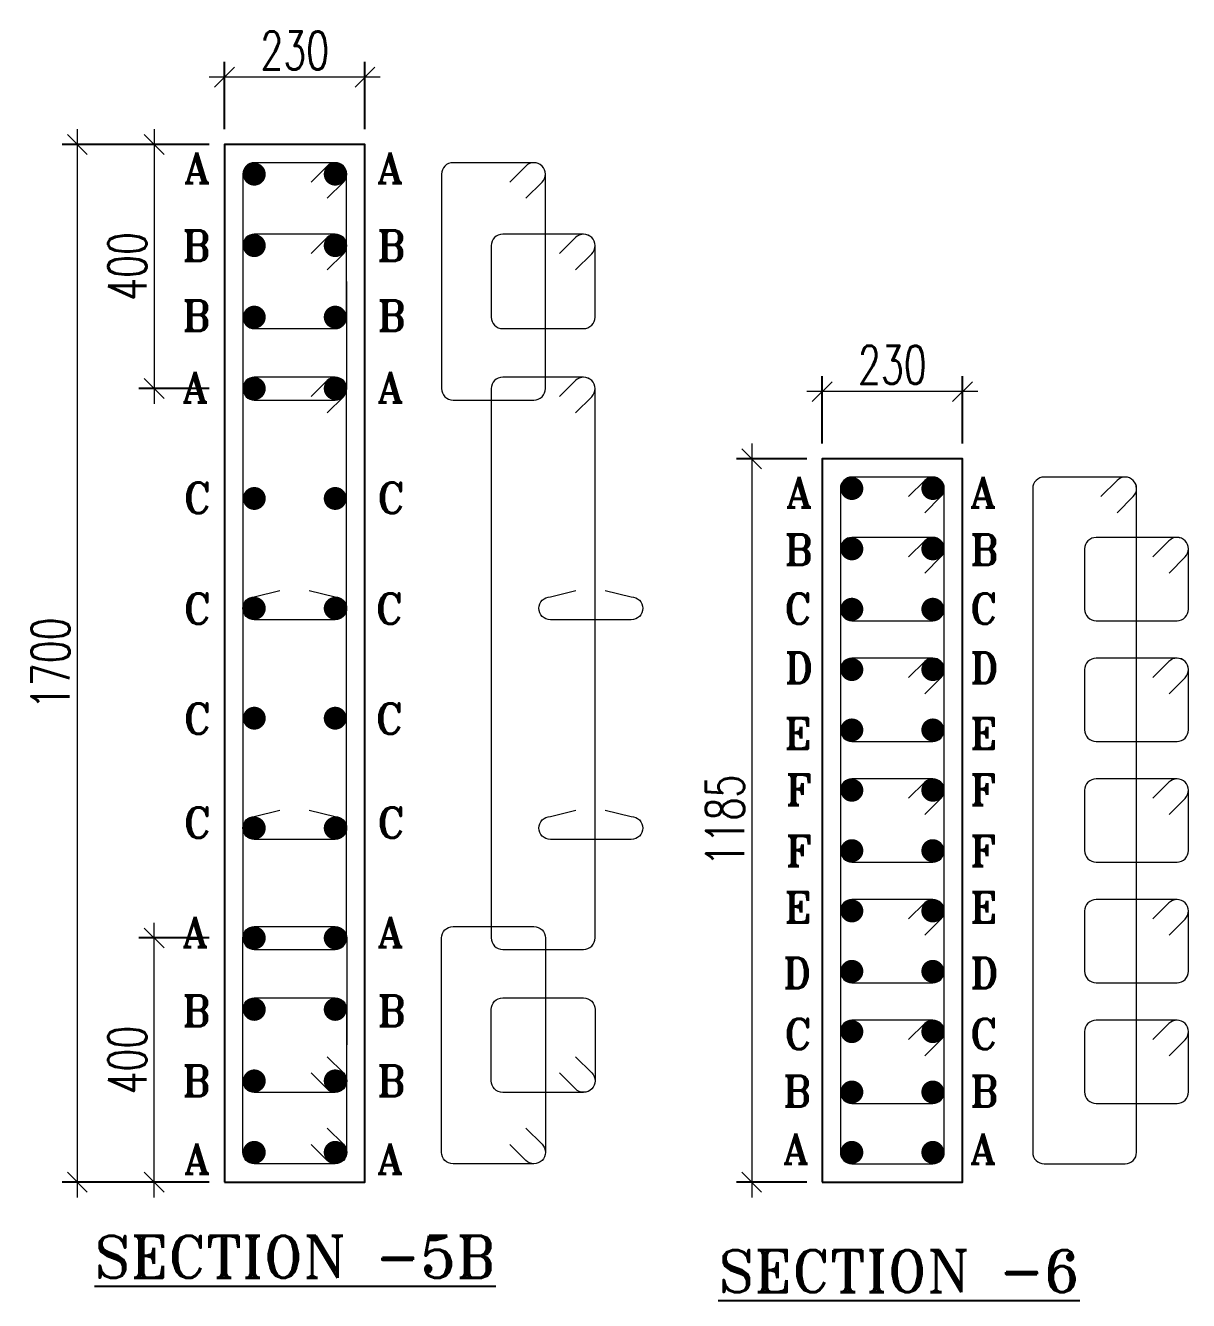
# Model space of a CAD drawing. Header units: millimetres. Extents: x 1123469 to 1883119, y -126924 to 196924.
# Drawn here: x 1594836 to 1602453, y -92072 to -83717 of the extents above; entities that cross this region are included whole.
import ezdxf

# ---------------------------------------------------------------- set-up
doc = ezdxf.new("R2010")
doc.units = ezdxf.units.MM
doc.header["$LTSCALE"] = 500
doc.header["$MEASUREMENT"] = 0
doc.header["$PDMODE"] = 34
doc.layers.get('Defpoints').update_dxf_attribs({"lineweight": 0})
doc.layers.add('DIAMENTION', color=1, linetype='Continuous', lineweight=0)
doc.layers.add('STEEL', color=7, linetype='Continuous', lineweight=20)
for name, color, linetype in [('Reinf', 4, 'Continuous'), ('S-TEXT', 3, 'Continuous'), ('TOWER AREA COLUMN.', 6, 'Continuous')]:
    doc.layers.add(name, color=color, linetype=linetype)
doc.styles.add('2MM', font='romans.shx', dxfattribs={"width": 0.7})
doc.styles.add('ROMANT', font='romant__.ttf', dxfattribs={"width": 0.9, "height": 600})
doc.dimstyles.new('SHUIB', dxfattribs={"dimtxt": 200, "dimasz": 180, "dimexe": 100, "dimexo": 250, "dimgap": 50, "dimtad": 2, "dimdec": 0, "dimzin": 1, "dimdsep": 46, "dimtxsty": '2MM', "dimblk": 'OBLIQUE', "dimcen": 0, "dimdle": 100, "dimclrd": 1, "dimclre": 1, "dimclrt": 3, "dimadec": 0, "dimazin": 0, "dimtfac": 1, "dimtdec": 0, "dimtix": 1, "dimtmove": 2, "dimatfit": 3, "dimfxl": 1, "dimtolj": 1, "dimlwd": -1, "dimarcsym": 0})

# ---------------------------------------------------------------- blocks, each defined once
blk = doc.blocks.new('_Oblique')
at = {"color": 0, "linetype": 'ByBlock', "lineweight": -2}
blk.add_line((-0.5, -0.5), (0.5, 0.5), dxfattribs=at)
blk = doc.blocks.new('*D290')
at = {"layer": 'Defpoints', "color": 0, "ltscale": 100, "transparency": 16777216}
for p in [(1600053.1, -86116.1), (1600053.1, -86556.4), (1600973.1, -86556.4)]:
    blk.add_point(p, dxfattribs=at)
at = {"layer": 'DIAMENTION', "color": 1, "lineweight": -2, "ltscale": 100, "transparency": 16777216}
for p, q in [((1600053.1, -86456.4), (1600053.1, -86016.1)), ((1600973.1, -86456.4), (1600973.1, -86016.1))]:
    blk.add_line(p, q, dxfattribs=at)
at = {"layer": 'DIAMENTION', "color": 1, "ltscale": 100, "transparency": 16777216}
blk.add_line((1601073.1, -86116.1), (1599953.1, -86116.1), dxfattribs=at)
at = {"layer": 'DIAMENTION', "color": 1, "ltscale": 100, "transparency": 16777216, "xscale": 130, "yscale": 130, "zscale": 130, "rotation": 180}
blk.add_blockref('_Oblique', (1600053.1, -86116.1), dxfattribs=at)
at = {"layer": 'DIAMENTION', "color": 1, "ltscale": 100, "transparency": 16777216, "xscale": 130, "yscale": 130, "zscale": 130}
blk.add_blockref('_Oblique', (1600973.1, -86116.1), dxfattribs=at)
at = {"layer": 'DIAMENTION', "color": 3, "ltscale": 100, "transparency": 16777216, "insert": (1600513.1, -85941.1), "char_height": 250, "attachment_point": 5, "style": '2MM'}
blk.add_mtext('\\A1;230', dxfattribs=at)
blk = doc.blocks.new('*D291')
at = {"layer": 'Defpoints', "color": 0, "ltscale": 100, "transparency": 16777216}
for p in [(1600053.1, -86556.4), (1599591.9, -91296.4), (1600053.1, -91296.4)]:
    blk.add_point(p, dxfattribs=at)
at = {"layer": 'DIAMENTION', "color": 1, "ltscale": 100, "transparency": 16777216}
blk.add_line((1599591.9, -86456.4), (1599591.9, -91396.4), dxfattribs=at)
at = {"layer": 'DIAMENTION', "color": 1, "lineweight": -2, "ltscale": 100, "transparency": 16777216}
for p, q in [((1599953.1, -86556.4), (1599491.9, -86556.4)), ((1599953.1, -91296.4), (1599491.9, -91296.4))]:
    blk.add_line(p, q, dxfattribs=at)
at = {"layer": 'DIAMENTION', "color": 1, "ltscale": 100, "transparency": 16777216, "xscale": 130, "yscale": 130, "zscale": 130}
for p, rotation in [((1599591.9, -86556.4), 90), ((1599591.9, -91296.4), 270)]:
    blk.add_blockref('_Oblique', p, dxfattribs=dict(at, rotation=rotation))
at = {"layer": 'DIAMENTION', "color": 3, "ltscale": 100, "transparency": 16777216, "insert": (1599416.9, -88926.4), "char_height": 250, "attachment_point": 5, "rotation": 90, "style": '2MM'}
blk.add_mtext('\\A1;1185', dxfattribs=at)
blk = doc.blocks.new('*D760')
at = {"layer": 'Defpoints', "color": 0, "ltscale": 100, "transparency": 16777216}
for p in [(1596139.2, -84056.1), (1596139.2, -84496.4), (1597059.2, -84496.4)]:
    blk.add_point(p, dxfattribs=at)
at = {"layer": 'DIAMENTION', "color": 1, "lineweight": -2, "ltscale": 100, "transparency": 16777216}
for p, q in [((1596139.2, -84396.4), (1596139.2, -83956.1)), ((1597059.2, -84396.4), (1597059.2, -83956.1))]:
    blk.add_line(p, q, dxfattribs=at)
at = {"layer": 'DIAMENTION', "color": 1, "ltscale": 100, "transparency": 16777216}
blk.add_line((1597159.2, -84056.1), (1596039.2, -84056.1), dxfattribs=at)
at = {"layer": 'DIAMENTION', "color": 1, "ltscale": 100, "transparency": 16777216, "xscale": 130, "yscale": 130, "zscale": 130, "rotation": 180}
blk.add_blockref('_Oblique', (1596139.2, -84056.1), dxfattribs=at)
at = {"layer": 'DIAMENTION', "color": 1, "ltscale": 100, "transparency": 16777216, "xscale": 130, "yscale": 130, "zscale": 130}
blk.add_blockref('_Oblique', (1597059.2, -84056.1), dxfattribs=at)
at = {"layer": 'DIAMENTION', "color": 3, "ltscale": 100, "transparency": 16777216, "insert": (1596599.2, -83881.1), "char_height": 250, "attachment_point": 5, "style": '2MM'}
blk.add_mtext('\\A1;230', dxfattribs=at)
blk = doc.blocks.new('*D761')
at = {"layer": 'Defpoints', "color": 0, "ltscale": 100, "transparency": 16777216}
for p in [(1596139.2, -84496.4), (1595174.9, -91296.4), (1596139.2, -91296.4)]:
    blk.add_point(p, dxfattribs=at)
at = {"layer": 'DIAMENTION', "color": 1, "ltscale": 100, "transparency": 16777216}
blk.add_line((1595174.9, -84396.4), (1595174.9, -91396.4), dxfattribs=at)
at = {"layer": 'DIAMENTION', "color": 1, "lineweight": -2, "ltscale": 100, "transparency": 16777216}
for p, q in [((1596039.2, -84496.4), (1595074.9, -84496.4)), ((1596039.2, -91296.4), (1595074.9, -91296.4))]:
    blk.add_line(p, q, dxfattribs=at)
at = {"layer": 'DIAMENTION', "color": 1, "ltscale": 100, "transparency": 16777216, "xscale": 130, "yscale": 130, "zscale": 130}
for p, rotation in [((1595174.9, -84496.4), 90), ((1595174.9, -91296.4), 270)]:
    blk.add_blockref('_Oblique', p, dxfattribs=dict(at, rotation=rotation))
at = {"layer": 'DIAMENTION', "color": 3, "ltscale": 100, "transparency": 16777216, "insert": (1594999.9, -87896.4), "char_height": 250, "attachment_point": 5, "rotation": 90, "style": '2MM'}
blk.add_mtext('\\A1;1700', dxfattribs=at)
blk = doc.blocks.new('*D759')
at = {"layer": 'Defpoints', "color": 0, "ltscale": 100, "transparency": 16777216}
for p in [(1596139.2, -84496.4), (1595678, -86096.4), (1596139.2, -86096.4)]:
    blk.add_point(p, dxfattribs=at)
at = {"layer": 'DIAMENTION', "color": 1, "ltscale": 100, "transparency": 16777216}
blk.add_line((1595678, -84396.4), (1595678, -86196.4), dxfattribs=at)
at = {"layer": 'DIAMENTION', "color": 1, "lineweight": -2, "ltscale": 100, "transparency": 16777216}
for p, q in [((1596039.2, -84496.4), (1595578, -84496.4)), ((1596039.2, -86096.4), (1595578, -86096.4))]:
    blk.add_line(p, q, dxfattribs=at)
at = {"layer": 'DIAMENTION', "color": 1, "ltscale": 100, "transparency": 16777216, "xscale": 130, "yscale": 130, "zscale": 130}
for p, rotation in [((1595678, -84496.4), 90), ((1595678, -86096.4), 270)]:
    blk.add_blockref('_Oblique', p, dxfattribs=dict(at, rotation=rotation))
at = {"layer": 'DIAMENTION', "color": 3, "ltscale": 100, "transparency": 16777216, "insert": (1595503, -85296.4), "char_height": 250, "attachment_point": 5, "rotation": 90, "style": '2MM'}
blk.add_mtext('\\A1;400', dxfattribs=at)
blk = doc.blocks.new('*D808')
at = {"layer": 'Defpoints', "color": 0, "ltscale": 100, "transparency": 16777216}
for p in [(1595678, -89696.4), (1596139.2, -89696.4), (1596139.2, -91296.4)]:
    blk.add_point(p, dxfattribs=at)
at = {"layer": 'DIAMENTION', "color": 1, "ltscale": 100, "transparency": 16777216}
blk.add_line((1595678, -91396.4), (1595678, -89596.4), dxfattribs=at)
at = {"layer": 'DIAMENTION', "color": 1, "lineweight": -2, "ltscale": 100, "transparency": 16777216}
for p, q in [((1596039.2, -89696.4), (1595578, -89696.4)), ((1596039.2, -91296.4), (1595578, -91296.4))]:
    blk.add_line(p, q, dxfattribs=at)
at = {"layer": 'DIAMENTION', "color": 1, "ltscale": 100, "transparency": 16777216, "xscale": 130, "yscale": 130, "zscale": 130}
for p, rotation in [((1595678, -89696.4), 90), ((1595678, -91296.4), 270)]:
    blk.add_blockref('_Oblique', p, dxfattribs=dict(at, rotation=rotation))
at = {"layer": 'DIAMENTION', "color": 3, "ltscale": 100, "transparency": 16777216, "insert": (1595503, -90496.4), "char_height": 250, "attachment_point": 5, "rotation": 90, "style": '2MM'}
blk.add_mtext('\\A1;400', dxfattribs=at)

msp = doc.modelspace()

# ---------------------------------------------------------------- linework, layer by layer
at = {"layer": 'Reinf', "color": 4, "linetype": 'ByBlock', "const_width": 75}
for points in [[(1596334.2, -84728.9, -1), (1596334.2, -84653.9, -1)], [(1596864.2, -84728.9, 1), (1596864.2, -84653.9, 1)], [(1596334.2, -85197.2, -1), (1596334.2, -85122.2, -1)], [(1596864.2, -85197.2, 1), (1596864.2, -85122.2, 1)], [(1596334.2, -85665.6, -1), (1596334.2, -85590.6, -1)], [(1596864.2, -85665.6, 1), (1596864.2, -85590.6, 1)], [(1596334.2, -86133.9, -1), (1596334.2, -86058.9, -1)], [(1596864.2, -86133.9, 1), (1596864.2, -86058.9, 1)], [(1600248.1, -86788.9, -1), (1600248.1, -86713.9, -1)], [(1600778.1, -86788.9, 1), (1600778.1, -86713.9, 1)], [(1596334.2, -86853.9, -1), (1596334.2, -86778.9, -1)], [(1596864.2, -86853.9, 1), (1596864.2, -86778.9, 1)], [(1600248.1, -87184.4, -1), (1600248.1, -87109.4, -1)], [(1600778.1, -87184.4, 1), (1600778.1, -87109.4, 1)], [(1596334.2, -87573.9, -1), (1596334.2, -87498.9, -1)], [(1596864.2, -87573.9, 1), (1596864.2, -87498.9, 1)], [(1600248.1, -87579.8, -1), (1600248.1, -87504.8, -1)], [(1600778.1, -87579.8, 1), (1600778.1, -87504.8, 1)], [(1600248.1, -87975.3, -1), (1600248.1, -87900.3, -1)], [(1600778.1, -87975.3, 1), (1600778.1, -87900.3, 1)], [(1596334.2, -88293.9, -1), (1596334.2, -88218.9, -1)], [(1596864.2, -88293.9, 1), (1596864.2, -88218.9, 1)], [(1600248.1, -88370.7, -1), (1600248.1, -88295.7, -1)], [(1600778.1, -88370.7, 1), (1600778.1, -88295.7, 1)], [(1600248.1, -88766.2, -1), (1600248.1, -88691.2, -1)], [(1600778.1, -88766.2, 1), (1600778.1, -88691.2, 1)], [(1596334.2, -89013.9, -1), (1596334.2, -88938.9, -1)], [(1596864.2, -89013.9, 1), (1596864.2, -88938.9, 1)], [(1600248.1, -89161.6, -1), (1600248.1, -89086.6, -1)], [(1600778.1, -89161.6, 1), (1600778.1, -89086.6, 1)], [(1600248.1, -89557.1, -1), (1600248.1, -89482.1, -1)], [(1600778.1, -89557.1, 1), (1600778.1, -89482.1, 1)], [(1596334.2, -89658.9, 1), (1596334.2, -89733.9, 1)], [(1596864.2, -89658.9, -1), (1596864.2, -89733.9, -1)], [(1600248.1, -89952.5, -1), (1600248.1, -89877.5, -1)], [(1600778.1, -89952.5, 1), (1600778.1, -89877.5, 1)], [(1596334.2, -90127.2, 1), (1596334.2, -90202.2, 1)], [(1596864.2, -90127.2, -1), (1596864.2, -90202.2, -1)], [(1600248.1, -90348, -1), (1600248.1, -90273, -1)], [(1600778.1, -90348, 1), (1600778.1, -90273, 1)], [(1596334.2, -90595.6, 1), (1596334.2, -90670.6, 1)], [(1596864.2, -90595.6, -1), (1596864.2, -90670.6, -1)], [(1600248.1, -90743.4, -1), (1600248.1, -90668.4, -1)], [(1600778.1, -90743.4, 1), (1600778.1, -90668.4, 1)], [(1596334.2, -91063.9, 1), (1596334.2, -91138.9, 1)], [(1596864.2, -91063.9, -1), (1596864.2, -91138.9, -1)], [(1600248.1, -91063.9, 1), (1600248.1, -91138.9, 1)], [(1600778.1, -91063.9, -1), (1600778.1, -91138.9, -1)]]:
    msp.add_lwpolyline(points, format="xyb", close=True, dxfattribs=at)
at = {"layer": 'STEEL', "color": 4, "linetype": 'ByBlock'}
for points in [[(1596334.3, -86171.4), (1596864.3, -86171.4, 0.414214), (1596939.3, -86096.4), (1596939.2, -84691.4, 0.414214), (1596864.2, -84616.4), (1596334.2, -84616.4, 0.414214), (1596259.2, -84691.4), (1596259.3, -86096.4, 0.414214)], [(1597635.8, -86171.4), (1598165.8, -86171.4, 0.414214), (1598240.8, -86096.4), (1598240.7, -84691.4, 0.414214), (1598165.7, -84616.4), (1597635.7, -84616.4, 0.414214), (1597560.7, -84691.4), (1597560.8, -86096.4, 0.414214)], [(1596334.2, -85703.1), (1596864.2, -85703.1, 0.414214), (1596939.2, -85628.1), (1596939.2, -85159.7, 0.414214), (1596864.2, -85084.7), (1596334.2, -85084.7, 0.414214), (1596259.2, -85159.7), (1596259.2, -85628.1, 0.414214)], [(1597961, -85703.1), (1598491, -85703.1, 0.414214), (1598566, -85628.1), (1598566, -85159.7, 0.414214), (1598491, -85084.7), (1597961, -85084.7, 0.414214), (1597886, -85159.7), (1597886, -85628.1, 0.414214)], [(1596334.2, -89771.4), (1596864.2, -89771.4, 0.414214), (1596939.2, -89696.4), (1596939.2, -86096.4, 0.414214), (1596864.2, -86021.4), (1596334.2, -86021.4, 0.414214), (1596259.2, -86096.4), (1596259.2, -89696.4, 0.414214)], [(1597961, -89771.4), (1598491, -89771.4, 0.414214), (1598566, -89696.4), (1598566, -86096.4, 0.414214), (1598491, -86021.4), (1597961, -86021.4, 0.414214), (1597886, -86096.4), (1597886, -89696.4, 0.414214)], [(1600248.1, -91176.4), (1600778.1, -91176.4, 0.414214), (1600853.1, -91101.4), (1600853.1, -86751.4, 0.414214), (1600778.1, -86676.4), (1600248.1, -86676.4, 0.414214), (1600173.1, -86751.4), (1600173.1, -91101.4, 0.414214)], [(1601507.6, -91176.4), (1602037.6, -91176.4, 0.414214), (1602112.6, -91101.4), (1602112.6, -86751.4, 0.414214), (1602037.6, -86676.4), (1601507.6, -86676.4, 0.414214), (1601432.6, -86751.4), (1601432.6, -91101.4, 0.414214)], [(1600248.1, -87617.3), (1600778.1, -87617.3, 0.414214), (1600853.1, -87542.3), (1600853.1, -87146.9, 0.414214), (1600778.1, -87071.9), (1600248.1, -87071.9, 0.414214), (1600173.1, -87146.9), (1600173.1, -87542.3, 0.414214)], [(1601847.6, -87617.3), (1602377.6, -87617.3, 0.414214), (1602452.6, -87542.3), (1602452.6, -87146.9, 0.414214), (1602377.6, -87071.9), (1601847.6, -87071.9, 0.414214), (1601772.6, -87146.9), (1601772.6, -87542.3, 0.414214)], [(1600248.1, -88408.2), (1600778.1, -88408.2, 0.414214), (1600853.1, -88333.2), (1600853.1, -87937.8, 0.414214), (1600778.1, -87862.8), (1600248.1, -87862.8, 0.414214), (1600173.1, -87937.8), (1600173.1, -88333.2, 0.414214)], [(1601847.6, -88408.2), (1602377.6, -88408.2, 0.414214), (1602452.6, -88333.2), (1602452.6, -87937.8, 0.414214), (1602377.6, -87862.8), (1601847.6, -87862.8, 0.414214), (1601772.6, -87937.8), (1601772.6, -88333.2, 0.414214)], [(1600248.1, -89199.1), (1600778.1, -89199.1, 0.414214), (1600853.1, -89124.1), (1600853.1, -88728.7, 0.414214), (1600778.1, -88653.7), (1600248.1, -88653.7, 0.414214), (1600173.1, -88728.7), (1600173.1, -89124.1, 0.414214)], [(1601847.6, -89199.1), (1602377.6, -89199.1, 0.414214), (1602452.6, -89124.1), (1602452.6, -88728.7, 0.414214), (1602377.6, -88653.7), (1601847.6, -88653.7, 0.414214), (1601772.6, -88728.7), (1601772.6, -89124.1, 0.414214)], [(1600248.1, -89990), (1600778.1, -89990, 0.414214), (1600853.1, -89915), (1600853.1, -89519.6, 0.414214), (1600778.1, -89444.6), (1600248.1, -89444.6, 0.414214), (1600173.1, -89519.6), (1600173.1, -89915, 0.414214)], [(1601847.6, -89990), (1602377.6, -89990, 0.414214), (1602452.6, -89915), (1602452.6, -89519.6, 0.414214), (1602377.6, -89444.6), (1601847.6, -89444.6, 0.414214), (1601772.6, -89519.6), (1601772.6, -89915, 0.414214)], [(1596334.3, -89621.4), (1596864.3, -89621.4, -0.414214), (1596939.3, -89696.4), (1596939.2, -91101.4, -0.414214), (1596864.2, -91176.4), (1596334.2, -91176.4, -0.414214), (1596259.2, -91101.4), (1596259.3, -89696.4, -0.414214)], [(1597635.8, -89621.4), (1598165.8, -89621.4, -0.414214), (1598240.8, -89696.4), (1598240.7, -91101.4, -0.414214), (1598165.7, -91176.4), (1597635.7, -91176.4, -0.414214), (1597560.7, -91101.4), (1597560.8, -89696.4, -0.414214)], [(1596334.2, -90089.7), (1596864.2, -90089.7, -0.414214), (1596939.2, -90164.7), (1596939.2, -90633.1, -0.414214), (1596864.2, -90708.1), (1596334.2, -90708.1, -0.414214), (1596259.2, -90633.1), (1596259.2, -90164.7, -0.414214)], [(1597961, -90089.7), (1598491, -90089.7, -0.414214), (1598566, -90164.7), (1598566, -90633.1, -0.414214), (1598491, -90708.1), (1597961, -90708.1, -0.414214), (1597886, -90633.1), (1597886, -90164.7, -0.414214)], [(1600248.1, -90780.9), (1600778.1, -90780.9, 0.414214), (1600853.1, -90705.9), (1600853.1, -90310.5, 0.414214), (1600778.1, -90235.5), (1600248.1, -90235.5, 0.414214), (1600173.1, -90310.5), (1600173.1, -90705.9, 0.414214)], [(1601847.6, -90780.9), (1602377.6, -90780.9, 0.414214), (1602452.6, -90705.9), (1602452.6, -90310.5, 0.414214), (1602377.6, -90235.5), (1601847.6, -90235.5, 0.414214), (1601772.6, -90310.5), (1601772.6, -90705.9, 0.414214)]]:
    msp.add_lwpolyline(points, format="xyb", close=True, dxfattribs=at)
for points in [[(1596812.1, -84849.6), (1596917.4, -84744.4, 0.414214), (1596917.4, -84638.4), (1596917.4, -84638.4, 0.414214), (1596811.3, -84638.4), (1596706.1, -84743.6)], [(1598113.6, -84849.6), (1598218.8, -84744.4, 0.414214), (1598218.8, -84638.4), (1598218.8, -84638.4, 0.414214), (1598112.8, -84638.4), (1598007.5, -84743.6)], [(1596812.1, -85318), (1596917.4, -85212.8, 0.414214), (1596917.4, -85106.7), (1596917.4, -85106.7, 0.414214), (1596811.3, -85106.7), (1596706.1, -85211.9)], [(1598439, -85318), (1598544.2, -85212.8, 0.414214), (1598544.2, -85106.7), (1598544.2, -85106.7, 0.414214), (1598438.1, -85106.7), (1598332.9, -85211.9)], [(1596812.1, -86254.6), (1596917.4, -86149.4, 0.414214), (1596917.4, -86043.4), (1596917.4, -86043.4, 0.414214), (1596811.3, -86043.4), (1596706.1, -86148.6)], [(1596812.1, -86254.6), (1596917.4, -86149.4, 0.414214), (1596917.4, -86043.4), (1596917.4, -86043.4, 0.414214), (1596811.3, -86043.4), (1596706.1, -86148.6)], [(1598439, -86254.6), (1598544.2, -86149.4, 0.414214), (1598544.2, -86043.4), (1598544.2, -86043.4, 0.414214), (1598438.1, -86043.4), (1598332.9, -86148.6)], [(1598439, -86254.6), (1598544.2, -86149.4, 0.414214), (1598544.2, -86043.4), (1598544.2, -86043.4, 0.414214), (1598438.1, -86043.4), (1598332.9, -86148.6)], [(1600726, -86909.6), (1600831.3, -86804.4, 0.414214), (1600831.3, -86698.4), (1600831.3, -86698.4, 0.414214), (1600725.2, -86698.4), (1600620, -86803.6)], [(1601985.5, -86909.6), (1602090.8, -86804.4, 0.414214), (1602090.8, -86698.4), (1602090.8, -86698.4, 0.414214), (1601984.7, -86698.4), (1601879.5, -86803.6)], [(1600726, -87305.1), (1600831.3, -87199.9, 0.414214), (1600831.3, -87093.8), (1600831.3, -87093.8, 0.414214), (1600725.2, -87093.8), (1600620, -87199)], [(1602325.5, -87305.1), (1602430.8, -87199.9, 0.414214), (1602430.8, -87093.8), (1602430.8, -87093.8, 0.414214), (1602324.7, -87093.8), (1602219.5, -87199)], [(1596693.9, -87419.2), (1596864.2, -87461.4, -0.414214), (1596939.2, -87536.4), (1596939.2, -87536.4, -0.414214), (1596864.2, -87611.4), (1596334.2, -87611.4, -0.414214), (1596259.2, -87536.4), (1596259.2, -87536.4, -0.414214), (1596334.2, -87461.4), (1596501.5, -87419.2)], [(1598633.1, -87419.2), (1598803.4, -87461.4, -0.414214), (1598878.4, -87536.4), (1598878.4, -87536.4, -0.414214), (1598803.4, -87611.4), (1598273.4, -87611.4, -0.414214), (1598198.4, -87536.4), (1598198.4, -87536.4, -0.414214), (1598273.4, -87461.4), (1598440.7, -87419.2)], [(1600726, -88096), (1600831.3, -87990.8, 0.414214), (1600831.3, -87884.7), (1600831.3, -87884.7, 0.414214), (1600725.2, -87884.7), (1600620, -87989.9)], [(1602325.5, -88096), (1602430.8, -87990.8, 0.414214), (1602430.8, -87884.7), (1602430.8, -87884.7, 0.414214), (1602324.7, -87884.7), (1602219.5, -87989.9)], [(1600726, -88886.9), (1600831.3, -88781.7, 0.414214), (1600831.3, -88675.6), (1600831.3, -88675.6, 0.414214), (1600725.2, -88675.6), (1600620, -88780.9)], [(1602325.5, -88886.9), (1602430.8, -88781.7, 0.414214), (1602430.8, -88675.6), (1602430.8, -88675.6, 0.414214), (1602324.7, -88675.6), (1602219.5, -88780.9)], [(1596693.9, -88859.2), (1596864.2, -88901.4, -0.414214), (1596939.2, -88976.4), (1596939.2, -88976.4, -0.414214), (1596864.2, -89051.4), (1596334.2, -89051.4, -0.414214), (1596259.2, -88976.4), (1596259.2, -88976.4, -0.414214), (1596334.2, -88901.4), (1596501.5, -88859.2)], [(1598633.1, -88859.2), (1598803.4, -88901.4, -0.414214), (1598878.4, -88976.4), (1598878.4, -88976.4, -0.414214), (1598803.4, -89051.4), (1598273.4, -89051.4, -0.414214), (1598198.4, -88976.4), (1598198.4, -88976.4, -0.414214), (1598273.4, -88901.4), (1598440.7, -88859.2)], [(1600726, -89677.8), (1600831.3, -89572.6, 0.414214), (1600831.3, -89466.5), (1600831.3, -89466.5, 0.414214), (1600725.2, -89466.5), (1600620, -89571.8)], [(1602325.5, -89677.8), (1602430.8, -89572.6, 0.414214), (1602430.8, -89466.5), (1602430.8, -89466.5, 0.414214), (1602324.7, -89466.5), (1602219.5, -89571.8)], [(1600726, -90468.7), (1600831.3, -90363.5, 0.414214), (1600831.3, -90257.5), (1600831.3, -90257.5, 0.414214), (1600725.2, -90257.5), (1600620, -90362.7)], [(1602325.5, -90468.7), (1602430.8, -90363.5, 0.414214), (1602430.8, -90257.5), (1602430.8, -90257.5, 0.414214), (1602324.7, -90257.5), (1602219.5, -90362.7)], [(1596812.1, -90474.8), (1596917.4, -90580, -0.414214), (1596917.4, -90686.1), (1596917.4, -90686.1, -0.414214), (1596811.3, -90686.1), (1596706.1, -90580.9)], [(1598439, -90474.8), (1598544.2, -90580, -0.414214), (1598544.2, -90686.1), (1598544.2, -90686.1, -0.414214), (1598438.1, -90686.1), (1598332.9, -90580.9)], [(1596812.1, -90943.1), (1596917.4, -91048.4, -0.414214), (1596917.4, -91154.4), (1596917.4, -91154.4, -0.414214), (1596811.3, -91154.4), (1596706.1, -91049.2)], [(1598113.6, -90943.1), (1598218.8, -91048.4, -0.414214), (1598218.8, -91154.4), (1598218.8, -91154.4, -0.414214), (1598112.8, -91154.4), (1598007.5, -91049.2)]]:
    msp.add_lwpolyline(points, format="xyb", dxfattribs=at)
at = {"layer": 'TOWER AREA COLUMN.', "color": 3}
for points in [[(1596139.2, -91296.4), (1597059.2, -91296.4), (1597059.2, -84496.4), (1596139.2, -84496.4)], [(1600053.1, -91296.4), (1600973.1, -91296.4), (1600973.1, -86556.4), (1600053.1, -86556.4)]]:
    msp.add_lwpolyline(points, close=True, dxfattribs=at)

# ---------------------------------------------------------------- texts
at = {"layer": 'S-TEXT', "color": 1, "style": 'ROMANT'}
for s, height, p in [('A', 200, (1595872.8, -84750.3, 0)), ('A', 200, (1597137.5, -84750.3, 0)), ('B', 200, (1595861.2, -85260.1, 0)), ('B', 200, (1597137.5, -85260.1, 0)), ('B', 200, (1595861.2, -85718.4, 0)), ('B', 200, (1597139.7, -85718.4, 0)), ('A', 200, (1595861.2, -86186.7, 0)), ('A', 200, (1597139.7, -86186.7, 0)), ('C', 200, (1595870.7, -86912.5, 0)), ('C', 200, (1597139.6, -86912.5, 0)), ('A', 200, (1599816.2, -86875.6, 0)), ('A', 200, (1601021.9, -86875.6, 0)), ('B', 200, (1599804.6, -87252.4, 0)), ('B', 200, (1601021.9, -87252.4, 0)), ('C', 200, (1595870.7, -87639, 0)), ('C', 200, (1597128, -87639, 0)), ('C', 200, (1599804.6, -87638.3, 0)), ('C', 200, (1601021.9, -87638.3, 0)), ('D', 200, (1599806.8, -88026.3, 0)), ('D', 200, (1601021.9, -88026.3, 0)), ('C', 200, (1595870.7, -88359, 0)), ('C', 200, (1597128, -88359, 0)), ('E', 200, (1599804.6, -88456.7, 0)), ('E', 200, (1601021.9, -88456.7, 0)), ('F', 200, (1599814.1, -88825.9, 0)), ('F', 200, (1601021.9, -88825.9, 0)), ('C', 200, (1595870.7, -89041, 0)), ('C', 200, (1597139.6, -89041, 0)), ('F', 200, (1599814.1, -89226.9, 0)), ('F', 200, (1601021.9, -89226.9, 0)), ('E', 200, (1599804.6, -89596.1, 0)), ('E', 200, (1601021.9, -89596.1, 0)), ('A', 200, (1595861.2, -89757.9, 0)), ('A', 200, (1597139.7, -89757.9, 0)), ('D', 200, (1599795.5, -90026.5, 0)), ('D', 200, (1601021.9, -90026.5, 0)), ('B', 200, (1595861.2, -90274.4, 0)), ('B', 200, (1597139.7, -90274.4, 0)), ('C', 200, (1599804.6, -90425.4, 0)), ('C', 200, (1601021.9, -90425.4, 0)), ('B', 200, (1595861.2, -90732.7, 0)), ('B', 200, (1597137.5, -90732.7, 0)), ('B', 200, (1599795.5, -90800.4, 0)), ('B', 200, (1601021.9, -90800.4, 0)), ('A', 200, (1599795.5, -91177.2, 0)), ('A', 200, (1601021.9, -91177.2, 0)), ('A', 200, (1595872.8, -91242.5, 0)), ('A', 200, (1597137.5, -91242.5, 0)), ('%%USECTION -5B', 275, (1595287.1, -91923.5, -9.7)), ('%%USECTION -6', 275, (1599373.1, -92017.2, -9.7))]:
    msp.add_text(s, height=height, dxfattribs=at).set_placement(p)

# ---------------------------------------------------------------- dimensions: what is measured, and where the dimension line sits
at = {"layer": 'DIAMENTION', "ltscale": 100}
for base, p1, p2, picture, middle in [((1596139.2, -84056.1), (1597059.2, -84496.4), (1596139.2, -84496.4), '*D760', (1596599.2, -83881.1)), ((1600053.1, -86116.1), (1600973.1, -86556.4), (1600053.1, -86556.4), '*D290', (1600513.1, -85941.1))]:
    dim = msp.add_linear_dim(base=base, p1=p1, p2=p2, dimstyle='SHUIB', override={"dimtxt": 250, "dimasz": 130, "dimexo": 100, "dimlfac": 0.25, "dimtmove": 0}, dxfattribs=at)
    dim.commit()
    dim.dimension.update_dxf_attribs({"geometry": picture, "text_midpoint": middle})
for base, p1, p2, angle, picture, middle in [((1595174.9, -91296.4), (1596139.2, -84496.4), (1596139.2, -91296.4), 90, '*D761', (1594999.9, -87896.4)), ((1595678, -86096.4), (1596139.2, -84496.4), (1596139.2, -86096.4), 90, '*D759', (1595503, -85296.4)), ((1599591.9, -91296.4), (1600053.1, -86556.4), (1600053.1, -91296.4), 90, '*D291', (1599416.9, -88926.4)), ((1595678, -89696.4), (1596139.2, -91296.4), (1596139.2, -89696.4), 270, '*D808', (1595503, -90496.4))]:
    dim = msp.add_linear_dim(base=base, p1=p1, p2=p2, angle=angle, dimstyle='SHUIB', override={"dimtxt": 250, "dimasz": 130, "dimexo": 100, "dimlfac": 0.25, "dimtmove": 0}, dxfattribs=at)
    dim.commit()
    dim.dimension.update_dxf_attribs({"geometry": picture, "text_midpoint": middle})

doc.saveas('drawing.dxf')
